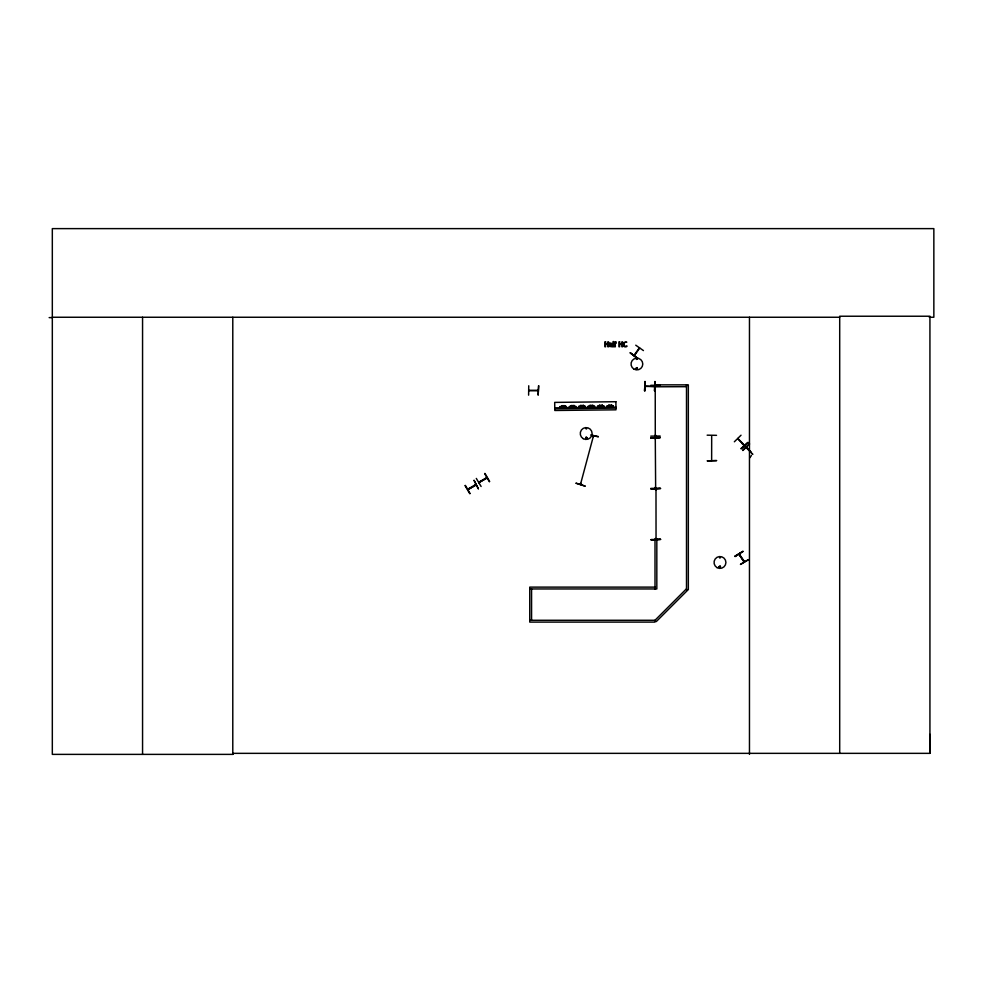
<?xml version="1.0" encoding="UTF-8"?>
<svg xmlns="http://www.w3.org/2000/svg" width="983" height="983" viewBox="0 0 983 983"><rect width="100%" height="100%" fill="white"/><g stroke="black" fill="none" stroke-linecap="round" stroke-linejoin="round"><path stroke-width="1.47" d="M929.254 317.251L933.85 317.251L933.85 228.621L52.32 228.621L52.32 754.379L232.922 754.379L232.799 753.347L929.93 753.347L930.065 734.338M580.486 484.361L581.064 483.427M593.793 435.948L593.191 436.563M737.68 438.713L752.708 454.269M655.661 386.602L655.28 385.754L655.292 386.798L686.503 386.688M655.194 435.113L655.28 436.059L655.231 385.95M655.612 437.951L655.292 438.996L655.28 437.951M655.612 488.244L655.28 487.212L655.28 488.244M587.035 437.914C584.43 440.851 586.2 434.498 586.912 438.332M636.001 368.441C638.36 365.406 637.402 371.721 636.087 368.22M637.426 359.164L636.468 359.422L637.316 358.93M636.271 368.441C637.955 366.512 637.205 370.345 636.37 368.576M719.101 566.626C720.674 569.894 721.166 564.377 719.249 566.441M719.372 566.699C720.441 569.182 720.858 564.734 719.421 566.872M720.49 557.594L719.531 557.852L720.392 557.361M639.7 348.093L634.33 355.699M468.682 489.153L467.761 489.251M479.053 482.555L479.618 482.223M486.954 477.959L478.807 482.579M655.649 488.121L655.28 438.049M655.612 538.512L655.673 539.36M655.575 489.903L655.993 489.153L656.042 539.163M580.793 484.447L580.646 483.525M580.511 484.263L593.474 435.862L593.24 436.649M598.328 436.538L590.574 435.002M739.019 554.314L744.205 561.944L744.033 561.01M739.769 554.682L739.413 554.056M585.745 428.391L586.679 428.785L585.733 428.527M586.74 438.234C586.212 435.752 585.02 439.426 586.581 438.307M656.054 490.075L656.042 489.079M528.743 390.3L538.131 390.3M645.069 386.086L654.383 386.516L645.167 386.405M474.986 485.074L475.932 485.024M630.201 352.86L637.82 358.365L630.238 352.811L636.48 357.91M635.743 345.193L643.435 350.587M633.974 355.391L639.257 347.982M537.934 390.73L528.707 390.73M734.35 441.785L741.035 435.199M740.973 448.58L748.014 442.338L741.256 448.875M749.316 443.689L742.632 450.288M742.865 450.533L749.599 443.972M741.747 443.173L748.407 449.71M752.106 453.507L752.634 454.195M751.442 455.473L749.882 457.722M467.896 489.116L475.674 484.57M655.993 539.262L656.042 538.512M734.928 556.255L742.988 551.414L734.903 556.218M735.149 556.599L742.915 551.303M748.493 559.61L740.42 564.451L748.518 559.646M465.033 485.59L469.776 493.699M478.758 482.235L486.622 477.64M478.856 482.665L487.052 477.947M467.945 489.645L476.128 484.914L468.043 489.497M481.105 486.487L476.288 478.414M489.694 481.535L484.951 473.413M655.612 436.059L655.6 435.113M486.806 477.578L486.29 478.377M737.84 438.406L744.328 445.066M746.441 447.228L751.245 452.155M562.03 406.483L564.463 406.163L562.03 406.188M571.43 406.384L573.863 406.065L571.43 406.077M580.818 406.286L583.251 405.967L580.818 405.979L580.83 406.679M590.218 406.188L592.651 405.868L592.651 406.557M599.605 406.077L602.038 405.758L599.605 405.77M609.005 405.979L611.438 405.66L609.005 405.672M590.218 405.893L592.651 405.868M559.941 406.507L566.441 406.434M569.341 406.409L575.829 406.335M578.729 406.311L585.229 406.237M588.129 406.2L594.617 406.139M597.517 406.102L604.017 406.028M606.916 406.004L613.404 405.93M559.941 406.815L566.441 406.741M569.341 406.716L575.841 406.643M578.729 406.606L585.229 406.544M588.129 406.507L594.629 406.434M597.529 406.409L604.017 406.335M606.916 406.311L613.417 406.237M554.756 407.834L615.948 407.171M554.768 408.781L615.96 408.117M660.146 385.594L650.746 385.791M650.746 385.311L660.146 385.25M660.146 436.022L650.746 436.145M650.746 437.914L660.146 437.791M660.146 488.219L650.746 488.404M651.139 539.52L660.527 539.458M707.146 435.174L716.533 435.334M49.15 317.62L52.32 317.607M52.32 317.251L839.703 317.251M528.743 385.766L528.608 395.166M655.01 587.121L529.751 587.121L529.751 622.092L655.01 622.092L655.01 620.273L686.183 589.087L687.473 590.378L656.3 621.563L655.01 620.273L529.751 620.273M529.751 588.952L656.828 588.952L656.828 538.844L655.01 538.844L655.01 588.952M739.277 554.031L744.389 561.551M591.741 435.174L598.242 436.87M711.643 460.511L711.68 435.899M655.256 386.675L655.194 384.857L688.333 384.857L688.333 589.689L686.503 589.689L686.503 384.857M738.847 554.154L744.119 562.006M484.656 473.597L489.35 481.731M465.377 485.393L470.071 493.527M611.5 405.156L611.512 406.716M608.919 405.18L608.932 406.753M602.1 405.254L602.124 406.827M599.532 405.279L599.544 406.851M592.712 405.352L592.982 406.925L592.97 405.352L589.874 405.389L589.886 406.95L590.132 405.389M583.312 405.463L583.337 407.023M583.251 405.856L583.263 406.655M580.732 405.488L580.756 407.048M573.925 405.561L573.937 407.122M571.43 405.991L571.43 406.778M571.344 405.586L571.356 407.159M564.525 405.66L564.549 407.232M562.03 406.09L562.043 406.876M561.944 405.684L561.969 407.257M929.93 753.347L929.93 316.231L839.703 316.231L839.703 753.347M749.464 317.251L749.464 754.379M644.946 381.551L645.008 390.939M531.57 588.952L531.57 620.273M232.787 317.251L232.787 754.379M142.56 317.251L142.56 754.379M614.707 342.625L614.694 346.79L615.309 346.79L615.309 343.583L616.329 343.067C614.731 343.128 617.471 340.118 614.707 342.625M624.021 343.853C623.505 345.5 625.409 347.159 626.81 345.844C627.965 346.434 624.647 347.65 623.922 346.225C619.831 341.089 630.681 342.182 625.225 342.33A1.413 1.413 0 0 0 624.438 342.809L624.021 343.853M609.263 345.352L609.214 345.709A1.278 1.278 0 0 0 609.411 346.385L612.188 346.79L611.954 343.423L609.521 343.141L611.561 344.333L609.263 345.352M609.902 345.414L610.861 346.286L611.561 344.836L609.902 345.414M655.636 489.19L655.673 490.001L655.673 489.153M576.099 483.218L585.057 486.094L576.099 483.218M474.076 480.368L478.328 488.76L474.076 480.368M583.251 405.967L580.818 405.991L583.251 405.967M615.899 401.728L554.695 402.391L554.793 410.489L615.985 409.825L615.899 401.728M564.783 405.66L561.686 405.696L561.711 407.257L564.807 407.22L564.783 405.66M574.183 405.561L571.086 405.586L571.098 407.159L574.195 407.122L574.183 405.561M583.57 405.451L580.474 405.488L580.498 407.06L583.595 407.023L583.57 405.451M602.358 405.254L599.261 405.291L599.286 406.851L602.382 406.815L602.358 405.254M611.758 405.156L608.661 405.18L608.674 406.753L611.77 406.716L611.758 405.156M660.146 437.435L650.746 437.976L660.146 437.398M660.527 488.502L651.139 489.092L660.527 488.502M660.527 539.335L651.139 539.913L660.527 539.335M716.546 460.622L707.146 460.843L716.546 460.56M613.699 341.605L613.073 341.605L613.073 346.79L613.699 346.79L613.699 341.605M605.577 341.826L604.914 341.826L604.914 346.79L605.577 346.79L605.577 344.357L607.863 344.357L607.863 346.79L608.526 346.79L608.526 341.826L607.863 341.826L607.863 343.767L605.577 343.767L605.577 341.826M619.634 341.826L618.983 341.826L618.983 346.79L619.634 346.79L619.634 344.357L621.92 344.357L621.92 346.79L622.583 346.79L622.583 341.826L621.92 341.826L621.92 343.767L619.634 343.767L619.634 341.826M645.069 381.551L644.553 390.939L645.045 381.551M654.985 381.551L654.531 390.939L654.948 381.551M538.659 385.766L538.156 395.166L538.61 385.766M717.012 567.621A5.947 5.947 0 0 0 725.921 562.473A5.947 5.947 0 0 0 717.012 557.324A5.947 5.947 0 0 0 717.012 567.621M633.974 369.129A5.873 5.873 0 0 0 642.784 364.042A5.873 5.873 0 0 0 633.974 358.955A5.873 5.873 0 0 0 633.974 369.129M583.214 438.664A5.947 5.947 0 0 0 592.122 433.528A5.947 5.947 0 0 0 583.214 428.379A5.947 5.947 0 0 0 583.214 438.664"/></g></svg>
